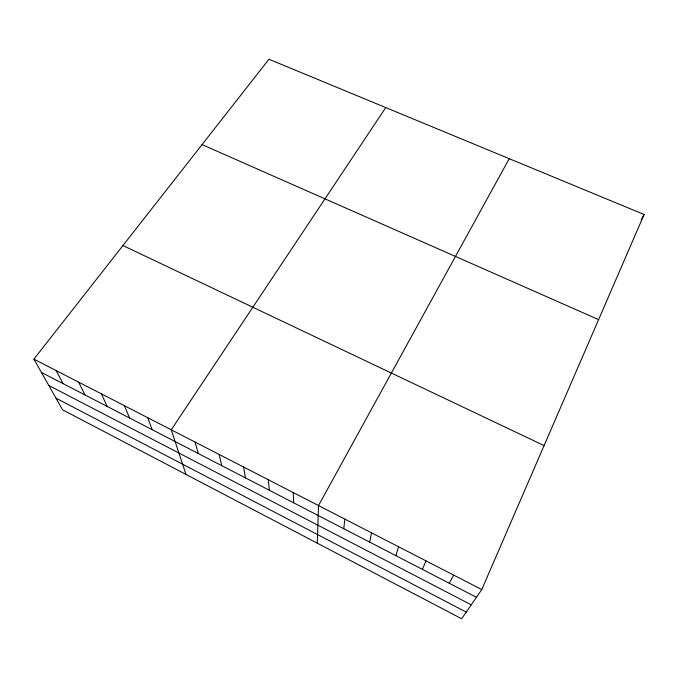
<?xml version="1.0" encoding="UTF-8"?>
<svg xmlns="http://www.w3.org/2000/svg" width="678" height="678" viewBox="0 0 678 678"><rect width="100%" height="100%" fill="white"/><g stroke="black" fill="none" stroke-linecap="round" stroke-linejoin="round"><path stroke-width="1.02" d="M317.279 543.171L318.507 505.568L509.22 158.677M343.763 528.713L344.873 519.136M369.654 542.103L371.561 532.866M395.859 555.646L398.596 546.773M422.394 569.359L425.962 560.859M481.77 589.563L644.1 214.502L268.963 59.24L33.9 359.137L62.571 409.817L461.659 618.76L481.77 589.563L33.9 359.137M641.21 219.884L644.1 214.502M449.251 583.241L453.684 575.122M385.74 107.573L171.254 429.801L185.967 474.422M202.052 144.6L598.606 319.609M122.938 245.538L544.078 445.59M41.426 372.442L476.439 597.301M48.799 385.468L471.261 604.818M55.977 398.156L466.244 612.107M56.147 370.586L63.096 383.646M78.648 382.155L85.013 394.969M101.403 393.867L107.166 406.419M124.421 405.707L129.566 417.995M147.702 417.69L152.219 429.708M195.078 442.064L198.29 453.523M219.189 454.463L221.723 465.633M243.58 467.015L245.428 477.888M268.259 479.719L269.395 490.279M293.235 492.567L293.65 502.813"/></g></svg>
